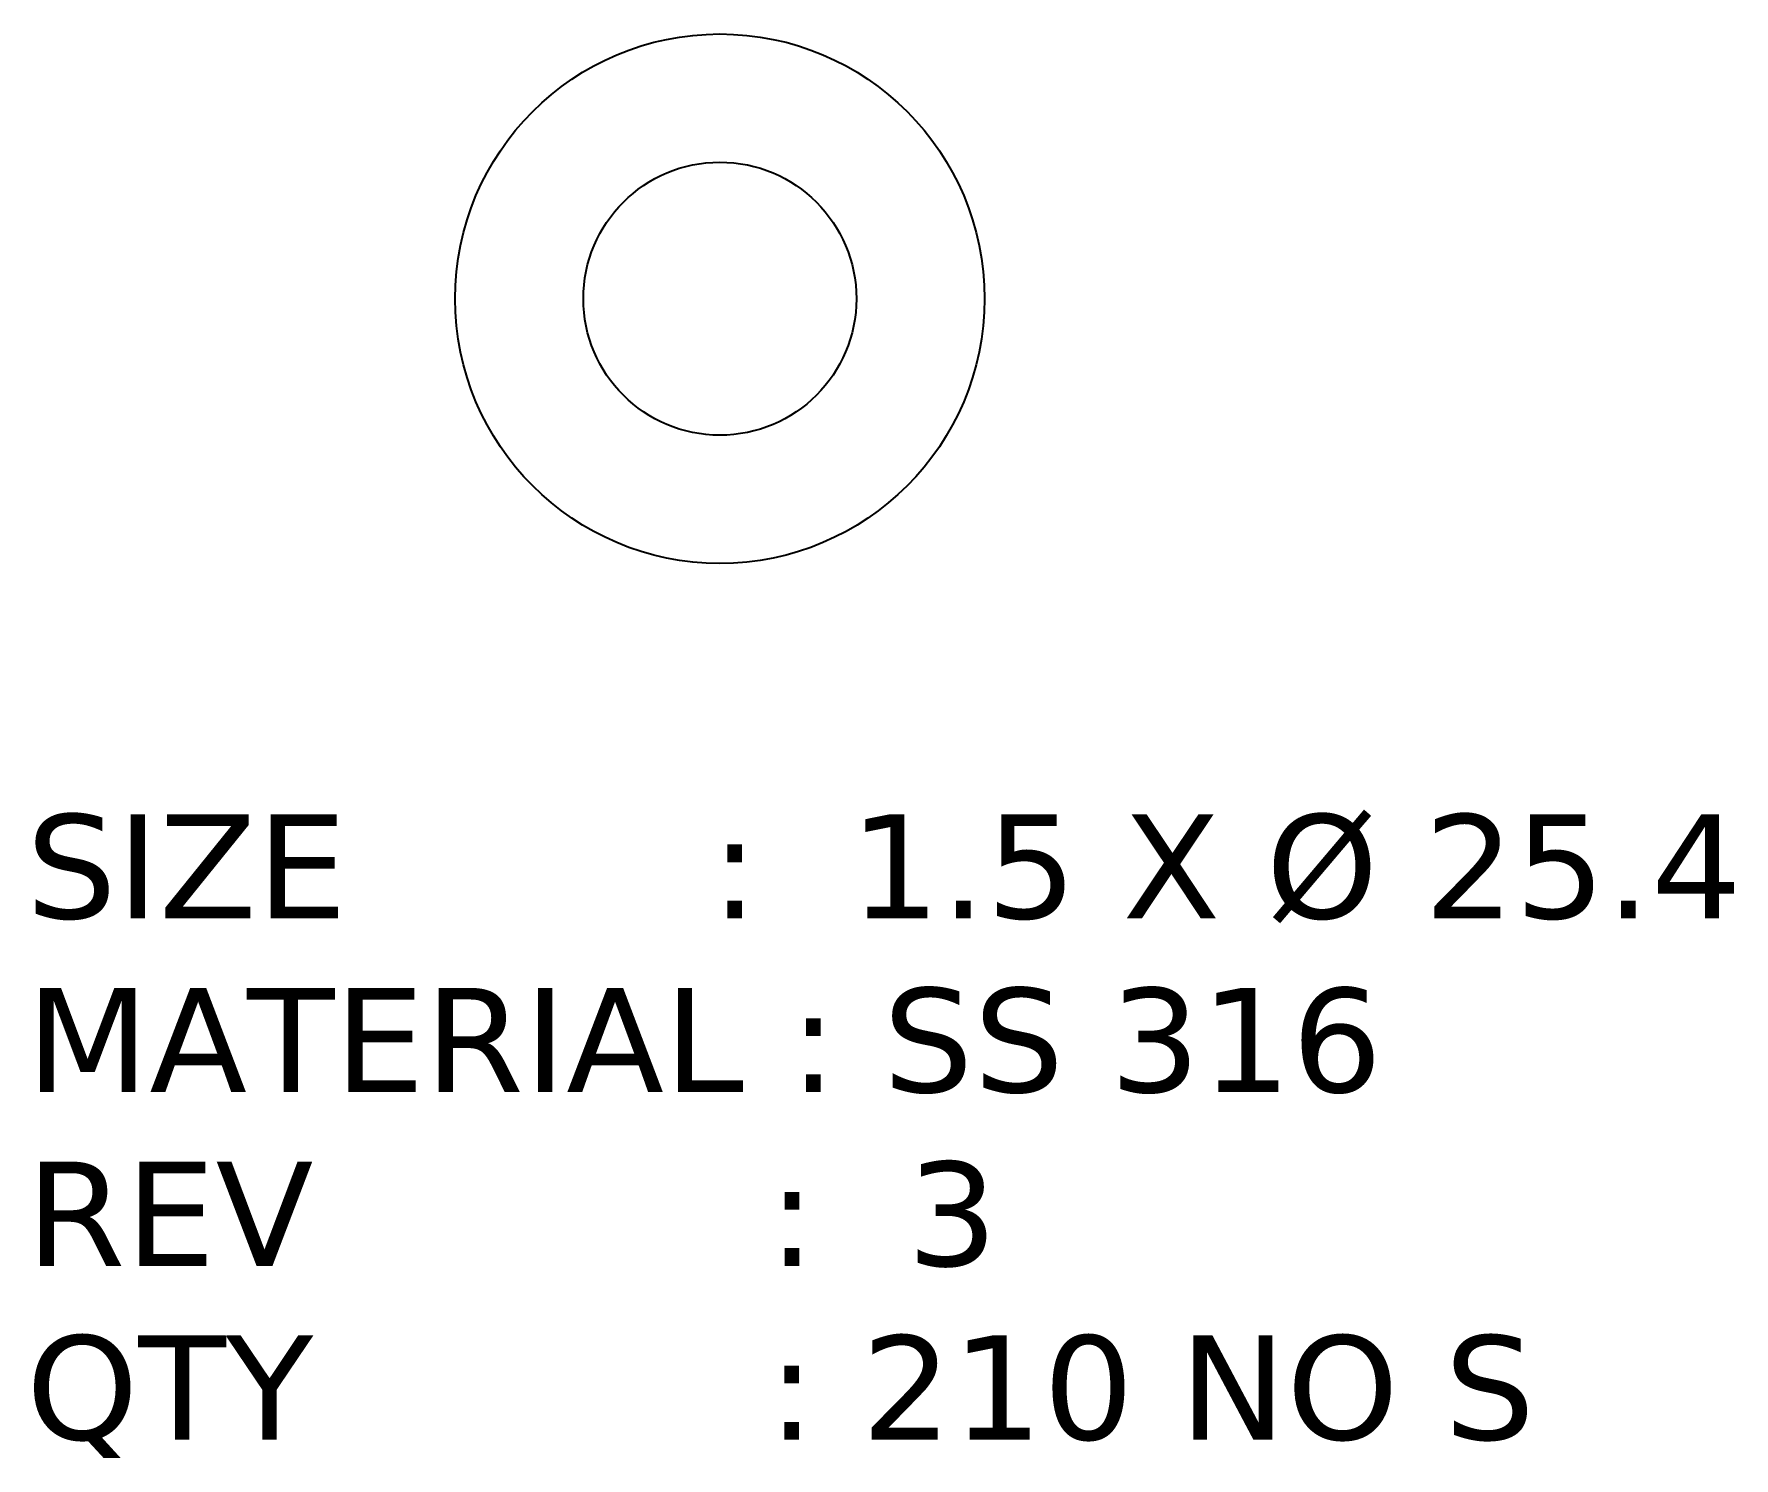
# Model space of a CAD drawing. Header units: inches. Extents: x 276.6 to 358.2, y 120.9 to 189.2.
import ezdxf

# ---------------------------------------------------------------- set-up
doc = ezdxf.new("R2010")
doc.units = ezdxf.units.IN
doc.header["$MEASUREMENT"] = 0
doc.layers.add('LaserCutting', color=3, linetype='Continuous')

msp = doc.modelspace()

# ---------------------------------------------------------------- linework, layer by layer
at = {"layer": 'LaserCutting'}
for radius in [12.7, 6.55]:
    msp.add_circle((309.541, 176.525), radius, dxfattribs=at)

# ---------------------------------------------------------------- texts
at = {"layer": 'LaserCutting', "insert": (276.248, 151.794), "char_height": 5, "width": 96.62747, "attachment_point": 1}
msp.add_mtext('{\\fVerdana|b0|i0|c0|p34;SIZE        :  1.5 X %%C 25.4\\PMATERIAL : SS 316\\PREV          :  3\\PQTY          : 210 NO S}', dxfattribs=at)

doc.saveas('drawing.dxf')
